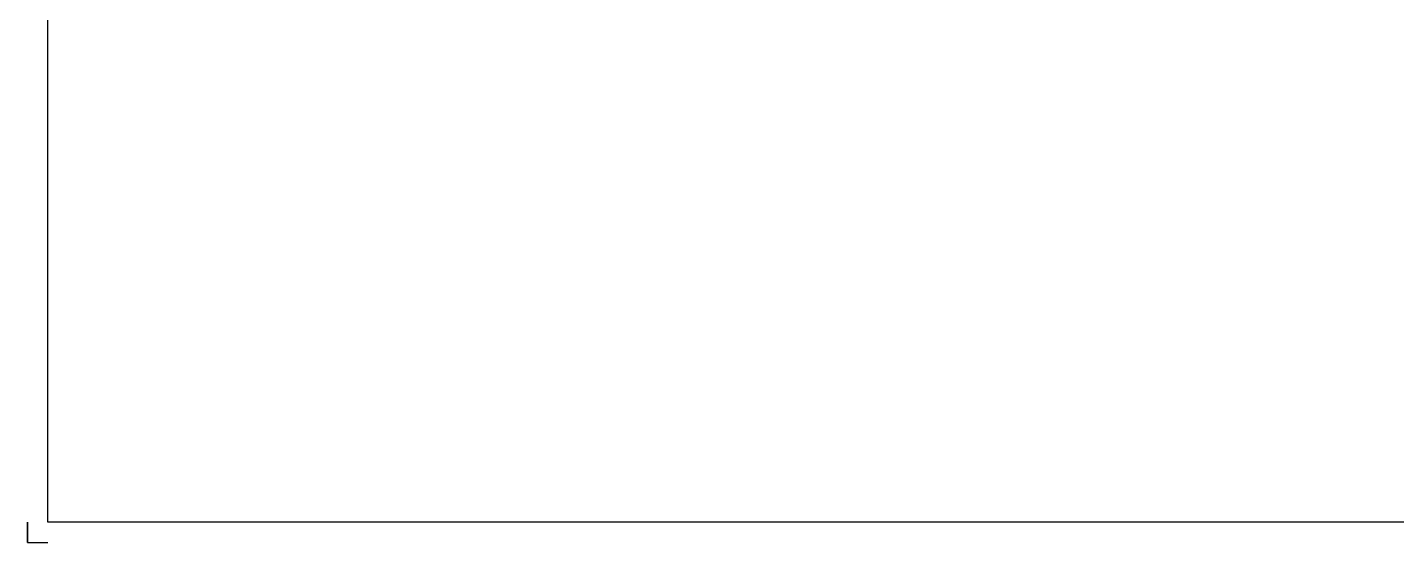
# Model space of a CAD drawing. Header units: inches. Extents: x 36705 to 45095, y -12195 to 29758.
# Drawn here: x 36744 to 39725, y 1415 to 2536 of the extents above; entities that cross this region are included whole.
import ezdxf

# ---------------------------------------------------------------- set-up
doc = ezdxf.new("R2010")
doc.units = ezdxf.units.IN
doc.header["$MEASUREMENT"] = 0
doc.layers.add('1.  0.2', color=7, linetype='Continuous', lineweight=25)
doc.layers.add('Không in', color=7, linetype='Continuous', lineweight=25, plot=False)
doc.layers.add('TEXT', color=20, linetype='Continuous')
doc.styles.add('Chu va so', font='arial.ttf')
doc.styles.get("Standard").update_dxf_attribs({"font": 'arial.ttf'})

# ---------------------------------------------------------------- blocks, each defined once
blk = doc.blocks.new('KHUNG TEN A4 - TD - 13.2.2023')
for p, q in [((0, 3), (0, 0)), ((0, 0), (3, 0))]:
    blk.add_line(p, q)
blk.add_lwpolyline([(3, 213), (300, 213), (300, 3), (3, 3)], close=True)
at = {"layer": '1.  0.2'}
blk.add_line((0, 0), (3, 0), dxfattribs=at)
at = {"layer": 'Không in'}
blk.add_lwpolyline([(0, 0), (0, 3)], dxfattribs=at)
at = {"width": 0.85}
for tag, p in [('REV4', (226.38, 94.23)), ('NGAY_REV04', (229.9, 94.23)), ('DESCRIPTION_4', (241.49, 94.23, 0)), ('DESCRIPTION_3', (241.49, 89.23, 0)), ('DESCRIPTION_2', (241.49, 84.23, 0)), ('DESCRIPTION_1', (241.49, 79.23, 0)), ('DESCRIPTION_0', (241.49, 74.23, 0))]:
    blk.add_attdef(tag, p, '', height=1.5, dxfattribs=at)
at = {"layer": 'TEXT', "ltscale": 0.1, "style": 'Chu va so'}
for tag, p, height, width in [('REV3', (226.38, 89.23), 1.5, 0.85), ('NGAY_REV03', (229.9, 89.23), 1.5, 0.85), ('REV2', (226.38, 84.23), 1.5, 0.85), ('NGAY_REV02', (229.9, 84.23), 1.5, 0.85), ('REV1', (226.38, 79.23), 1.5, 0.85), ('NGAY_REV01', (229.9, 79.23), 1.5, 0.85), ('REV0', (226.38, 74.23), 1.5, 0.85), ('NGAY_REV0', (229.9, 74.23), 1.5, 0.85), ('NGUOI_VE', (252.6, 69.23), 1.5, 0.85), ('NGUOI_KIEM_1', (264.6, 69.23), 1.5, 0.9), ('NGUOI_KIEM_2', (276.6, 69.23), 1.5, 0.9), ('STT-BV', (232.09, 3.98), 2, 0.85)]:
    blk.add_attdef(tag, p, '', height=height, dxfattribs=dict(at, width=width))
at = {"layer": 'TEXT', "ltscale": 0.1, "width": 0.85}
blk.add_attdef('NGUOI_DUYET', (288.6, 69.23), '', height=1.5, dxfattribs=at)
at = {"layer": 'TEXT', "lineweight": 25, "ltscale": 0.1, "style": 'Chu va so'}
for tag, p, height in [('PROJECT_CODE', (231.95, 28.65), 3.6), ('TITLE1', (231.95, 19.98), 2), ('TITLE2', (231.95, 16.05), 2), ('TITLE3', (231.95, 12.12), 2)]:
    blk.add_attdef(tag, p, '', height=height, dxfattribs=at)
at = {"layer": 'TEXT', "ltscale": 0.1, "style": 'Chu va so'}
for tag, p in [('A4_A4', (292.03, 6, 0)), ('REV.', (297.2, 6, 0))]:
    blk.add_attdef(tag, p, '', height=1.5, dxfattribs=at)

msp = doc.modelspace()

# ---------------------------------------------------------------- block references
at = {"xscale": 14.87569578579489, "yscale": 14.87569578579489, "zscale": 14.87569578579489}
msp.add_blockref('KHUNG TEN A4 - TD - 13.2.2023', (36743.60997, 1415.3715), dxfattribs=at)

doc.saveas('drawing.dxf')
